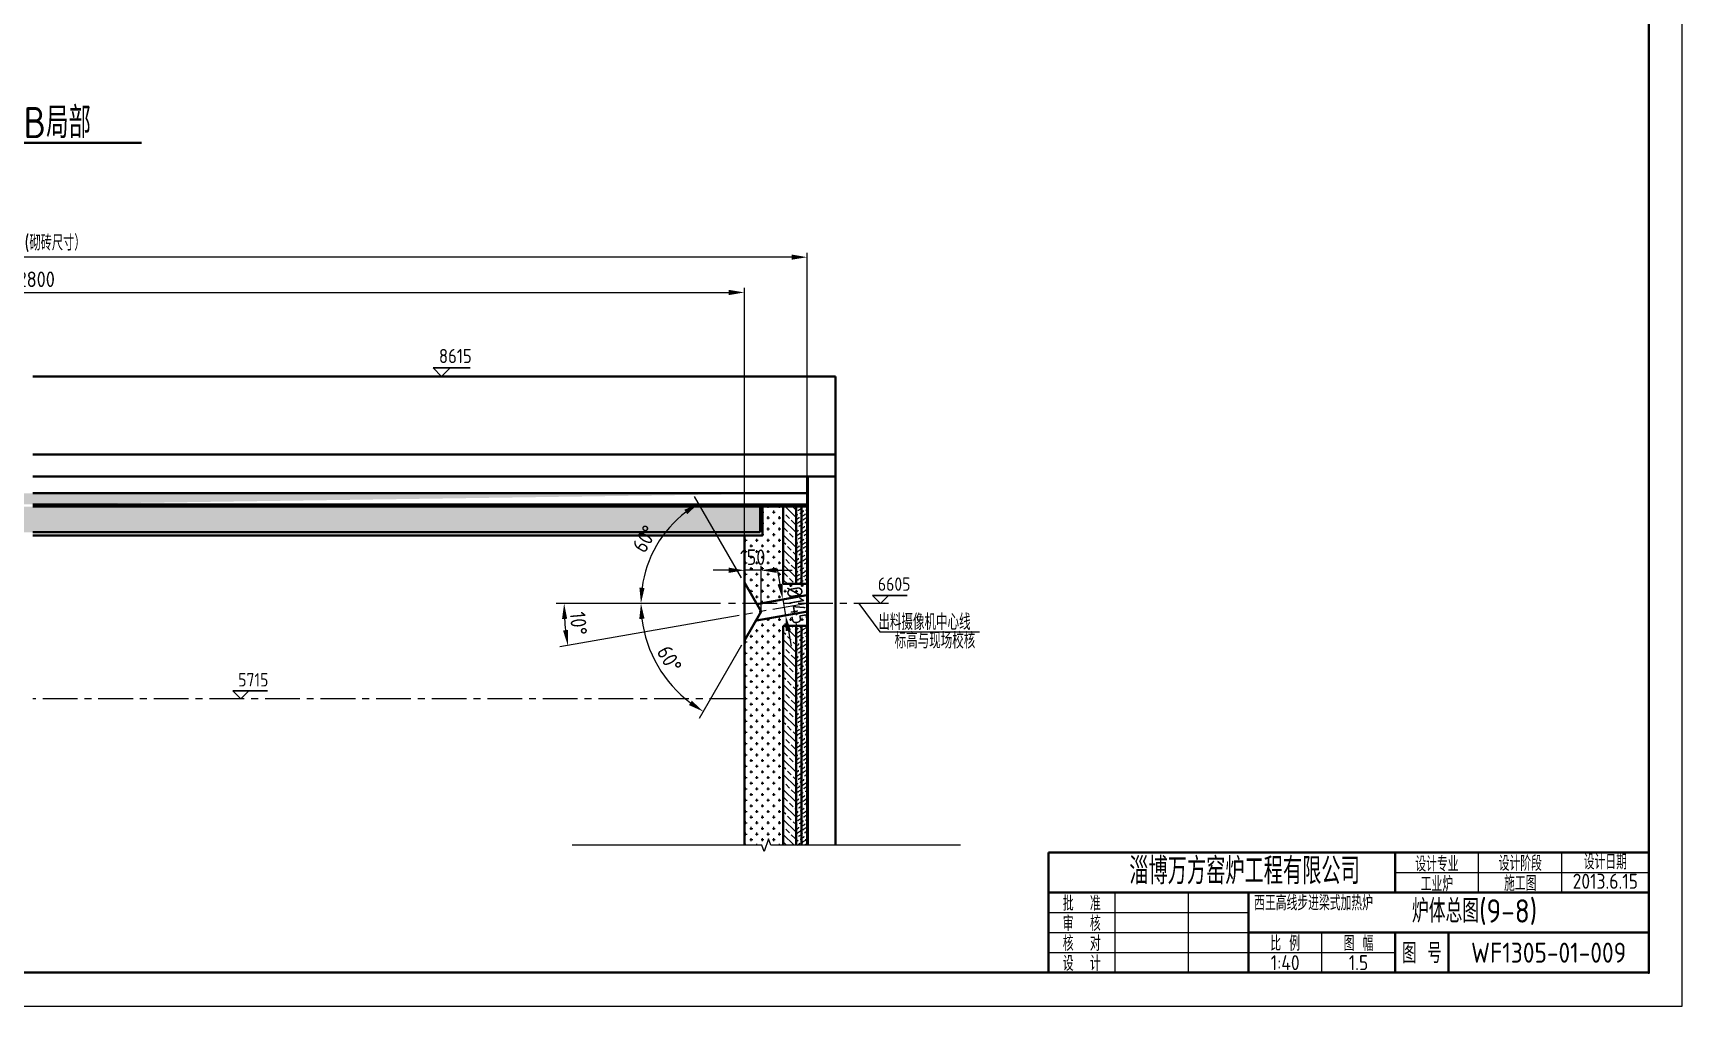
# Model space of a CAD drawing. Header units: millimetres. Extents: x 52110 to 400893, y -153728 to 31997.
# Drawn here: x 334012 to 348847, y -27099 to -18349 of the extents above; entities that cross this region are included whole.
import ezdxf
from ezdxf.enums import TextEntityAlignment as Align

# ---------------------------------------------------------------- set-up
doc = ezdxf.new("R2010")
doc.units = ezdxf.units.MM
doc.header["$LTSCALE"] = 500
doc.linetypes.add('CENTER', pattern=[2, 1.25, -0.25, 0.25, -0.25])
for name, color, linetype, lineweight in [('BIAOZHU', 3, 'Continuous', 25), ('SHI', 7, 'Continuous', 40), ('WEN', 3, 'Continuous', 20), ('XI', 2, 'Continuous', 20), ('ZHONG', 1, 'CENTER', 20)]:
    doc.layers.add(name, color=color, linetype=linetype, lineweight=lineweight)
doc.styles.add('GB', font='gbenor.shx', dxfattribs={"bigfont": 'gbcbig.shx'})
doc.dimstyles.new('ISO-25', dxfattribs={"dimscale": 40, "dimtxt": 3.5, "dimasz": 3.5, "dimexe": 1.8, "dimexo": 1.25, "dimgap": 1.3, "dimtad": 1, "dimdsep": 46, "dimtxsty": 'GB', "dimcen": 0, "dimclrd": 3, "dimclre": 3, "dimclrt": 256, "dimadec": 0, "dimazin": 0, "dimtfac": 1, "dimtix": 1, "dimtmove": 0, "dimatfit": 3, "dimldrblk": 'DOTSMALL', "dimfxl": 0, "dimlwd": 20, "dimlwe": 20, "dimarcsym": 0})
doc.dimstyles.new('ISO-25$0', dxfattribs={"dimscale": 40, "dimtxt": 3.5, "dimasz": 3.5, "dimexe": 1, "dimexo": 0.2, "dimgap": 1.2, "dimtad": 1, "dimtoh": 1, "dimdec": 1, "dimzin": 9, "dimdsep": 46, "dimtxsty": 'GB', "dimcen": 0, "dimclrd": 3, "dimclre": 3, "dimclrt": 256, "dimadec": 0, "dimazin": 2, "dimtfac": 1, "dimtdec": 1, "dimtix": 1, "dimtmove": 0, "dimatfit": 3, "dimldrblk": 'DOTSMALL', "dimfxl": 0, "dimlwd": -1, "dimlwe": 20, "dimarcsym": 0})
pattern_1 = [(30, (0, 0), (-15.875, 27.4963066), [31.75, -31.75]), (75, (27.496, 15.875), (-15.8750069, 27.4963184), [7.9375, -29.0263, 7.9375, -44.9013])]

# ---------------------------------------------------------------- blocks, each defined once
blk = doc.blocks.new('正标高')
at = {"layer": 'BIAOZHU'}
for p, q in [((-2.4, 2.4), (8, 2.4)), ((-2.4, 2.4), (0, 0)), ((2.4, 2.4), (0, 0))]:
    blk.add_line(p, q, dxfattribs=at)
at = {"layer": 'BIAOZHU', "style": 'GB', "flags": 10}
blk.add_attdef('+', (-3.12, 3.76), '', height=4, dxfattribs=at)
at = {"layer": 'BIAOZHU', "style": 'GB'}
blk.add_attdef('1000', (-0.7624, 3.76), '', height=4, dxfattribs=at)
blk = doc.blocks.new('*D521')
at = {"layer": 'Defpoints', "color": 0}
for p in [(340412, -20682), (327612, -22963), (340412, -22963)]:
    blk.add_point(p, dxfattribs=at)
at = {"layer": 'WEN', "color": 3, "linetype": 'ByBlock', "lineweight": 20}
for p, q in [((327612, -22955), (327612, -20642)), ((340412, -22955), (340412, -20642))]:
    blk.add_line(p, q, dxfattribs=at)
at = {"layer": 'WEN', "color": 3, "linetype": 'ByBlock'}
blk.add_line((327752, -20682), (340272, -20682), dxfattribs=at)
at = {"layer": 'WEN', "color": 3}
for points in [[(327752, -20659), (327752, -20706), (327612, -20682)], [(340272, -20659), (340272, -20706), (340412, -20682)]]:
    blk.add_solid(points, dxfattribs=at)
at = {"layer": 'WEN', "insert": (334012, -20564), "char_height": 140, "attachment_point": 5, "style": 'GB'}
blk.add_mtext('12800', dxfattribs=at)
blk = doc.blocks.new('_DotSmall')
at = {"color": 0, "linetype": 'ByBlock', "const_width": 0.5}
blk.add_lwpolyline([(-0.0625, 0, 1), (0.0625, 0, 1)], format="xyb", close=True, dxfattribs=at)
blk = doc.blocks.new('*D522')
at = {"layer": 'Defpoints', "color": 0}
for p in [(327047, -20365), (327047, -22608), (340977, -22608)]:
    blk.add_point(p, dxfattribs=at)
at = {"layer": 'WEN', "color": 3, "linetype": 'ByBlock', "lineweight": 20}
for p, q in [((327047, -22600), (327047, -20325)), ((340977, -22600), (340977, -20325))]:
    blk.add_line(p, q, dxfattribs=at)
at = {"layer": 'WEN', "color": 3, "linetype": 'ByBlock'}
blk.add_line((340837, -20365), (327187, -20365), dxfattribs=at)
at = {"layer": 'WEN', "color": 3}
for points in [[(327187, -20341), (327187, -20388), (327047, -20365)], [(340837, -20341), (340837, -20388), (340977, -20365)]]:
    blk.add_solid(points, dxfattribs=at)
at = {"layer": 'WEN', "insert": (334012, -20242), "char_height": 140, "attachment_point": 5, "style": 'GB'}
blk.add_mtext('13930(砌砖尺寸）', dxfattribs=at)
blk = doc.blocks.new('*D523')
at = {"layer": 'Defpoints', "color": 0}
for p in [(340412, -23181), (340412, -23534), (340562, -23567)]:
    blk.add_point(p, dxfattribs=at)
at = {"layer": 'WEN', "color": 3, "linetype": 'ByBlock', "lineweight": 20}
for p, q in [((340412, -23526), (340412, -23141)), ((340562, -23559), (340562, -23141))]:
    blk.add_line(p, q, dxfattribs=at)
at = {"layer": 'WEN', "color": 3, "linetype": 'ByBlock'}
for p, q in [((340272, -23181), (340132, -23181)), ((340562, -23181), (340412, -23181)), ((340702, -23181), (340842, -23181))]:
    blk.add_line(p, q, dxfattribs=at)
at = {"layer": 'WEN', "color": 3}
for points in [[(340272, -23157), (340272, -23204), (340412, -23181)], [(340702, -23157), (340702, -23204), (340562, -23181)]]:
    blk.add_solid(points, dxfattribs=at)
at = {"layer": 'WEN', "insert": (340487, -23063), "char_height": 140, "attachment_point": 5, "style": 'GB'}
blk.add_mtext('150', dxfattribs=at)
blk = doc.blocks.new('*D526')
at = {"layer": 'Defpoints', "color": 0}
for p in [(340758, -23443), (340783, -23586), (340783, -23586)]:
    blk.add_point(p, dxfattribs=at)
at = {"layer": 'WEN', "color": 3, "linetype": 'ByBlock'}
for p, q in [((340734, -23305), (340709, -23167)), ((340758, -23443), (340783, -23586)), ((340808, -23724), (340832, -23862))]:
    blk.add_line(p, q, dxfattribs=at)
at = {"layer": 'WEN', "color": 3, "linetype": 'ByBlock', "lineweight": 20}
for p, q in [((340766, -23442), (340798, -23436)), ((340791, -23585), (340823, -23579))]:
    blk.add_line(p, q, dxfattribs=at)
at = {"layer": 'WEN', "color": 3}
for points in [[(340757, -23301), (340711, -23309), (340758, -23443)], [(340831, -23720), (340785, -23728), (340783, -23586)]]:
    blk.add_solid(points, dxfattribs=at)
at = {"layer": 'WEN', "insert": (340887, -23494), "char_height": 140, "attachment_point": 5, "rotation": 280, "style": 'GB'}
blk.add_mtext('%%c145', dxfattribs=at)
blk = doc.blocks.new('*D540')
at = {"layer": 'Defpoints', "color": 0}
for p in [(340247, -23478), (340562, -23551), (341708, -23478), (339549, -23862), (340412, -23811)]:
    blk.add_point(p, dxfattribs=at)
at = {"layer": 'WEN', "color": 3, "linetype": 'ByBlock', "lineweight": 20}
for p, q in [((340197, -23478), (339410, -23478)), ((340387, -23854), (340007, -24513))]:
    blk.add_line(p, q, dxfattribs=at)
blk.add_arc((340605, -23478), 1123, 187.1476, 232.8524, dxfattribs=at)
at = {"layer": 'WEN', "color": 3}
for points in [[(339467, -23619), (339514, -23616), (339482, -23478)], [(339940, -24354), (339914, -24393), (340043, -24451)]]:
    blk.add_solid(points, dxfattribs=at)
at = {"layer": 'WEN', "insert": (339738, -23979), "char_height": 140, "attachment_point": 5, "rotation": 300, "style": 'GB'}
blk.add_mtext('60°', dxfattribs=at)
blk = doc.blocks.new('*D541')
at = {"layer": 'Defpoints', "color": 0}
for p in [(340247, -23478), (340416, -23577), (340977, -23478), (341708, -23478), (338794, -23605)]:
    blk.add_point(p, dxfattribs=at)
at = {"layer": 'WEN', "color": 3, "linetype": 'ByBlock', "lineweight": 20}
for p, q in [((340197, -23478), (338719, -23478)), ((340366, -23586), (338753, -23870))]:
    blk.add_line(p, q, dxfattribs=at)
blk.add_arc((340977, -23478), 2187, 183.6685, 186.3315, dxfattribs=at)
at = {"layer": 'WEN', "color": 3}
for points in [[(338772, -23619), (338818, -23617), (338791, -23478)], [(338827, -23716), (338781, -23723), (338824, -23858)]]:
    blk.add_solid(points, dxfattribs=at)
at = {"layer": 'WEN', "insert": (338920, -23658), "char_height": 140, "attachment_point": 5, "rotation": 275, "style": 'GB'}
blk.add_mtext('10°', dxfattribs=at)
blk = doc.blocks.new('*D542')
at = {"layer": 'Defpoints', "color": 0}
for p in [(339725, -22811), (340412, -23291), (340247, -23478), (340562, -23551), (341708, -23478)]:
    blk.add_point(p, dxfattribs=at)
at = {"layer": 'WEN', "color": 3, "linetype": 'ByBlock', "lineweight": 20}
for p, q in [((340387, -23248), (339965, -22516)), ((340197, -23478), (339410, -23478))]:
    blk.add_line(p, q, dxfattribs=at)
blk.add_arc((340520, -23478), 1038, 127.73, 172.27, dxfattribs=at)
at = {"layer": 'WEN', "color": 3}
for points in [[(339872, -22637), (339898, -22676), (340001, -22579)], [(339514, -23340), (339468, -23337), (339482, -23478)]]:
    blk.add_solid(points, dxfattribs=at)
at = {"layer": 'WEN', "insert": (339515, -22898), "char_height": 140, "attachment_point": 5, "rotation": 60, "style": 'GB'}
blk.add_mtext('60°', dxfattribs=at)

msp = doc.modelspace()

# ---------------------------------------------------------------- hatches: boundary and pattern name
at = {"layer": 'WEN'}
h = msp.add_hatch(dxfattribs=at)
h.set_pattern_fill('ANSI33', color=256, scale=15, angle=90, style=0)
h.paths.add_polyline_path([(327262.4915, -15903.51576), (327147.4915, -15903.51576), (327147.4915, -16375.08698), (327262.4915, -16375.08698)])
h.paths.add_polyline_path([(327262.4915, -15070.08698), (327147.4915, -15070.08698), (327147.4915, -15525.89172), (327262.4915, -15525.89172)])
h.paths.add_polyline_path([(327262.4915, -17085.08698), (327147.4915, -17085.08698), (327147.4915, -18114.23991), (327262.4915, -18114.23991)])
h.paths.add_polyline_path([(327187.57526, -17323.84243), (327472.40775, -17323.84243), (327472.40775, -17138.77372), (327187.57526, -17138.77372)], flags=9)
h.paths.add_polyline_path([(329184.6573, -15265.13291), (329184.6573, -14985.04105), (329004.77887, -14985.04105), (329004.77887, -15265.13291)], flags=9)
h.paths.add_polyline_path([(330301.53389, -13805.15334), (330603.88834, -13805.15334), (330603.88834, -13647.34482), (330301.53389, -13647.34482)], flags=9)
h.paths.add_polyline_path([(330241.72545, -13774.43365), (330305.72545, -13774.43365), (330305.72545, -13710.43365), (330241.72545, -13710.43365)], flags=9)
h.paths.add_polyline_path([(332111.99214, -16709.958), (332393.20535, -16709.958), (332393.20535, -16568.74479), (332111.99214, -16568.74479)], flags=9)
h.paths.add_polyline_path([(332054.79968, -16682.28033), (332114.79968, -16682.28033), (332114.79968, -16622.28033), (332054.79968, -16622.28033)], flags=9)
h.paths.add_polyline_path([(333802.44557, -13125.56001), (334222.53743, -13125.56001), (334222.53743, -12944.65778), (333802.44557, -12944.65778)], flags=9)
h.paths.add_polyline_path([(333548.07632, -12813.8259), (334476.90668, -12813.8259), (334476.90668, -12603.31119), (333548.07632, -12603.31119)], flags=9)
h.paths.add_polyline_path([(326350.03086, -15611.0867), (326639.47241, -15611.0867), (326639.47241, -15463.14121), (326350.03086, -15463.14121)], flags=9)
h.paths.add_polyline_path([(326299.9447, -15582.28698), (326359.9447, -15582.28698), (326359.9447, -15522.28698), (326299.9447, -15522.28698)], flags=9)
h.paths.add_polyline_path([(326429.94519, -16639.96465), (326731.1584, -16639.96465), (326731.1584, -16498.75145), (326429.94519, -16498.75145)], flags=9)
h.paths.add_polyline_path([(326372.75273, -16612.28698), (326432.75273, -16612.28698), (326432.75273, -16552.28698), (326372.75273, -16552.28698)], flags=9)
h.paths.add_polyline_path([(327037.47224, -16594.81591), (327185.49305, -16594.81591), (327185.49305, -16503.56413), (327037.47224, -16503.56413)], flags=9)
h.paths.add_polyline_path([(327883.75098, -16866.66989), (327883.75098, -16593.50407), (327702.98162, -16593.50407), (327702.98162, -16866.66989)], flags=9)
h.paths.add_polyline_path([(326600.9926, -17163.46624), (326600.9926, -16906.70771), (326425.90073, -16906.70771), (326425.90073, -17163.46624)], flags=9)
h.paths.add_polyline_path([(328165.79742, -16928.46624), (328165.79742, -16531.70771), (327985.919, -16531.70771), (327985.919, -16928.46624)], flags=9)
h.paths.add_polyline_path([(326164.92699, -16910.96624), (326164.92699, -16549.20771), (325985.04856, -16549.20771), (325985.04856, -16910.96624)], flags=9)
h.paths.add_polyline_path([(333548.07632, -20351.78355), (334476.90668, -20351.78355), (334476.90668, -20141.26884), (333548.07632, -20141.26884)], flags=9)
h.paths.add_polyline_path([(323336.53687, -15897.91464), (323593.2954, -15897.91464), (323593.2954, -15718.03622), (323336.53687, -15718.03622)], flags=9)
h.paths.add_polyline_path([(323114.99989, -17381.88386), (323399.83238, -17381.88386), (323399.83238, -17196.81515), (323114.99989, -17196.81515)], flags=9)
h.paths.add_polyline_path([(329048.82368, -15998.14879), (329070.17683, -15754.08109), (328895.75125, -15738.82082), (328874.39809, -15982.88853)], flags=9)
h.paths.add_polyline_path([(328101.19848, -16150.90643), (328295.29102, -16178.18436), (328330.36264, -15928.63681), (328136.2701, -15901.35888)], flags=9)
h.paths.add_polyline_path([(326512.39567, -15891.72699), (326706.48821, -15919.00491), (326741.55983, -15669.45736), (326547.46729, -15642.17943)], flags=9)
h.paths.add_polyline_path([(326916.11403, -16538.49404), (326916.11403, -16246.67992), (326731.04532, -16246.67992), (326731.04532, -16538.49404)], flags=9)
h.paths.add_polyline_path([(324283.9138, -16893.42031), (324283.9138, -16566.75365), (324103.01157, -16566.75365), (324103.01157, -16893.42031)], flags=9)
h.paths.add_polyline_path([(327983.30936, -15264.83138), (328120.96684, -15503.26113), (328277.09576, -15413.12005), (328139.43828, -15174.6903)], flags=9)
h.paths.add_polyline_path([(327931.9118, -16154.45198), (328069.56928, -15916.02223), (327913.44036, -15825.88116), (327775.78288, -16064.31091)], flags=9)
h.paths.add_polyline_path([(322545.01322, -16919.16989), (322545.01322, -16541.00407), (322365.18073, -16541.00407), (322365.18073, -16919.16989)], flags=9)
h.paths.add_polyline_path([(322890.20236, -15679.60413), (323124.42608, -15679.60413), (323124.42608, -15469.95707), (322890.20236, -15469.95707)], flags=9)
h.paths.add_polyline_path([(324341.82268, -22807.93309), (324782.76385, -22807.93309), (324782.76385, -22430.99191), (324341.82268, -22430.99191)], flags=9)
h.paths.add_polyline_path([(328517.27181, -23852.15571), (328741.27181, -23852.15571), (328741.27181, -23564.15571), (328517.27181, -23564.15571)], flags=9)
h.paths.add_polyline_path([(343832.47439, -15254.39188), (344252.08223, -15254.39188), (344252.08223, -14877.4507), (343832.47439, -14877.4507)], flags=9)
h.paths.add_polyline_path([(338613.29946, -16385.30824), (338815.96613, -16385.30824), (338815.96613, -16097.30824), (338613.29946, -16097.30824)], flags=9)
h.paths.add_polyline_path([(322901.19078, -15436.91611), (323219.19078, -15436.91611), (323219.19078, -15274.91611), (322901.19078, -15274.91611)], flags=9)
h.paths.add_polyline_path([(346946.53232, -26725.90639), (348348.45069, -26725.90639), (348348.45069, -26512.36834), (346946.53232, -26512.36834)], flags=9)
h.paths.add_polyline_path([(347855.84389, -26060.60864), (348459.13911, -26060.60864), (348459.13911, -25893.27307), (347855.84389, -25893.27307)], flags=9)
h.paths.add_polyline_path([(326005.80331, -25211.88112), (326634.0386, -25211.88112), (326634.0386, -24834.93995), (326005.80331, -24834.93995)], flags=9)
h.paths.add_polyline_path([(341735.78376, -23928.63141), (342525.93082, -23928.63141), (342525.93082, -23711.83729), (341735.78376, -23711.83729)], flags=9)
h.paths.add_polyline_path([(333532.90151, -19347.2982), (334562.65641, -19347.2982), (334562.65641, -18930.38643), (333532.90151, -18930.38643)], flags=9)
h.paths.add_polyline_path([(341606.0499, -23761.28839), (342481.16754, -23761.28839), (342481.16754, -23546.87662), (341606.0499, -23546.87662)], flags=9)
h.paths.add_polyline_path([(347937.4961, -25896.32964), (348377.48691, -25896.32964), (348377.48691, -25697.55206), (347937.4961, -25697.55206)], flags=9)
h.paths.add_polyline_path([(347172.86834, -25907.40942), (347612.11467, -25907.40942), (347612.11467, -25710.86531), (347172.86834, -25710.86531)], flags=9)
h.paths.add_polyline_path([(346420.63489, -25915.53839), (346864.34812, -25915.53839), (346864.34812, -25714.52736), (346420.63489, -25714.52736)], flags=9)
h.paths.add_polyline_path([(345790.04206, -26628.52615), (346084.94095, -26628.52615), (346084.94095, -26429.74858), (345790.04206, -26429.74858)], flags=9)
h.paths.add_polyline_path([(345841.18408, -26788.56979), (346033.79893, -26788.56979), (346033.79893, -26629.70494), (345841.18408, -26629.70494)], flags=9)
h.paths.add_polyline_path([(346309.4034, -26756.12266), (346705.57987, -26756.12266), (346705.57987, -26482.15207), (346309.4034, -26482.15207)], flags=9)
h.paths.add_polyline_path([(346379.27459, -26415.14839), (347562.86867, -26415.14839), (347562.86867, -26102.46457), (346379.27459, -26102.46457)], flags=9)
h.paths.add_polyline_path([(347224.61007, -26086.2927), (347560.37294, -26086.2927), (347560.37294, -25891.98203), (347224.61007, -25891.98203)], flags=9)
h.paths.add_polyline_path([(346472.37661, -26092.1882), (346812.60639, -26092.1882), (346812.60639, -25897.87754), (346472.37661, -25897.87754)], flags=9)
h.paths.add_polyline_path([(344974.73564, -26282.6766), (346101.14189, -26282.6766), (346101.14189, -26079.43211), (344974.73564, -26079.43211)], flags=9)
h.paths.add_polyline_path([(345127.0641, -26626.2927), (345427.91888, -26626.2927), (345427.91888, -26431.98203), (345127.0641, -26431.98203)], flags=9)
h.paths.add_polyline_path([(345139.61255, -26785.1413), (345415.37043, -26785.1413), (345415.37043, -26633.13343), (345139.61255, -26633.13343)], flags=9)
h.paths.add_polyline_path([(343263.52092, -26269.64288), (343631.46209, -26269.64288), (343631.46209, -26068.63185), (343263.52092, -26068.63185)], flags=9)
h.paths.add_polyline_path([(343261.28746, -26629.64288), (343633.69555, -26629.64288), (343633.69555, -26428.63185), (343261.28746, -26428.63185)], flags=9)
h.paths.add_polyline_path([(343264.2654, -26451.87634), (343630.71761, -26451.87634), (343630.71761, -26246.39839), (343264.2654, -26246.39839)], flags=9)
h.paths.add_polyline_path([(343264.2654, -26805.17597), (343630.71761, -26805.17597), (343630.71761, -26613.09876), (343264.2654, -26613.09876)], flags=9)
h.paths.add_polyline_path([(343827.34445, -26080.90207), (346003.2268, -26080.90207), (346003.2268, -25715.60795), (343827.34445, -25715.60795)], flags=9)
h.paths.add_polyline_path([(342299.6359, -16644.42106), (342956.10649, -16644.42106), (342956.10649, -16267.47989), (342299.6359, -16267.47989)], flags=9)
h.paths.add_polyline_path([(325499.05218, -16505.67376), (326289.19924, -16505.67376), (326289.19924, -16288.87964), (325499.05218, -16288.87964)], flags=9)
h.paths.add_polyline_path([(325097.37159, -17211.35227), (325887.51865, -17211.35227), (325887.51865, -16994.55816), (325097.37159, -16994.55816)], flags=9)
h.paths.add_polyline_path([(333532.90151, -11809.34055), (334562.65641, -11809.34055), (334562.65641, -11392.42878), (333532.90151, -11392.42878)], flags=9)
h.paths.add_polyline_path([(325159.88377, -17015.31603), (325946.85436, -17015.31603), (325946.85436, -16798.52191), (325159.88377, -16798.52191)], flags=9)
h.paths.add_polyline_path([(325543.4184, -16340.31603), (326435.21252, -16340.31603), (326435.21252, -16123.52191), (325543.4184, -16123.52191)], flags=9)
h = msp.add_hatch(dxfattribs=at)
h.set_pattern_fill('HEX', color=256, scale=10, style=0)
h.set_pattern_definition([(0, (0, 0), (0, 54.9926), [31.75, -63.5]), (120, (0, 0), (-47.624989, -27.4963), [31.75, -63.5]), (60, (31.75, 0), (-47.624989, 27.4963), [31.75, -63.5])])
edge = h.paths.add_edge_path()
edge.add_line((340977.4915, -22588.04463), (334012.4915, -22588.04463))
edge.add_line((340977.4915, -22488.04463), (334012.4915, -22488.04463))
edge.add_line((327047.4915, -22488.04463), (334012.4915, -22488.04463))
edge.add_line((327047.4915, -22588.04463), (334012.4915, -22588.04463))
h = msp.add_hatch(dxfattribs=at)
h.set_pattern_fill('FLEX', color=256, scale=5, angle=30, style=0)
h.set_pattern_definition(pattern_1)
edge = h.paths.add_edge_path()
edge.add_line((327047.4915, -22608.04463), (334012.4915, -22608.04463))
edge.add_line((327047.4915, -22588.04463), (334012.4915, -22588.04463))
edge.add_line((340977.4915, -22608.04463), (334012.4915, -22608.04463))
edge.add_line((340977.4915, -22588.04463), (334012.4915, -22588.04463))
h = msp.add_hatch(dxfattribs=at)
h.set_pattern_fill('CROSS', color=256, scale=8, style=0)
h.paths.add_polyline_path([(334012.4915, -22608.04463), (327470.4915, -22608.04463), (327470.4915, -22838.04463), (334012.4915, -22838.04463)])
h.paths.add_polyline_path([(340554.4915, -22608.04463), (334012.4915, -22608.04463), (334012.4915, -22838.04463), (340554.4915, -22838.04463)])
h.paths.add_polyline_path([(339532.32669, -23066.62376), (339669.98417, -22828.19401), (339513.85525, -22738.05294), (339376.19777, -22976.48269)], flags=9)
h = msp.add_hatch(dxfattribs=at)
h.set_pattern_fill('CROSS', color=256, scale=8, style=0)
h.paths.add_polyline_path([(340762.4915, -22608.04463), (340574.4915, -22608.04463), (340574.4915, -22868.04463), (340412.4915, -22868.04463), (340412.4915, -23291.4127), (340520.24349, -23478.04463), (340559.98064, -23478.04463), (340977.4915, -23404.4262), (340977.4915, -23303.84937), (340762.4915, -23303.84937)])
h.paths.add_polyline_path([(340762.4915, -23681.47341), (340977.4915, -23681.47341), (340977.4915, -23551.66306), (340515.17049, -23633.18273), (340412.4915, -23811.02795), (340412.4915, -25652.19756), (340569.2349, -25652.19756), (340589.75611, -25708.57911), (340630.79853, -25595.816), (340651.31974, -25652.19756), (340762.4915, -25652.19756)])
h.paths.add_polyline_path([(340751.66464, -23325.86418), (340817.33244, -23698.28481), (340994.43288, -23667.05723), (340928.76507, -23294.63659)], flags=9)
h = msp.add_hatch(dxfattribs=at)
h.set_pattern_fill('ANSI33', color=256, scale=15, angle=90, style=0)
h.paths.add_polyline_path([(340877.4915, -22608.04463), (340762.4915, -22608.04463), (340762.4915, -23303.84937), (340877.4915, -23303.84937)])
h.paths.add_polyline_path([(340877.4915, -23681.47341), (340762.4915, -23681.47341), (340762.4915, -25652.19756), (340877.4915, -25652.19756)])
h = msp.add_hatch(dxfattribs=at)
h.set_pattern_fill('FLEX', color=256, scale=5, angle=30, style=0)
h.set_pattern_definition(pattern_1)
h.paths.add_polyline_path([(340977.4915, -22608.04463), (340927.4915, -22608.04463), (340927.4915, -23303.84937), (340977.4915, -23303.84937)])
h.paths.add_polyline_path([(340927.4915, -22608.04463), (340877.4915, -22608.04463), (340877.4915, -23303.84937), (340927.4915, -23303.84937)])
h = msp.add_hatch(dxfattribs=at)
h.set_pattern_fill('FLEX', color=256, scale=5, angle=30, style=0)
h.set_pattern_definition(pattern_1)
h.paths.add_polyline_path([(340977.4915, -23681.47341), (340927.4915, -23681.47341), (340927.4915, -25652.19756), (340977.4915, -25652.19756)])
h.paths.add_polyline_path([(340927.4915, -23681.47341), (340877.4915, -23681.47341), (340877.4915, -25652.19756), (340927.4915, -25652.19756)])

# ---------------------------------------------------------------- linework, layer by layer
at = {"layer": 'SHI'}
for p, q in [((333113.69715, -19335.50898), (334989.29112, -19335.50898)), ((341232.4915, -21438.04463), (334012.4915, -21438.04463)), ((341232.4915, -22338.04463), (341232.4915, -21438.04463)), ((341232.4915, -22138.04463), (334012.4915, -22138.04463)), ((341232.4915, -22338.04463), (334012.4915, -22338.04463)), ((340977.4915, -22338.04463), (340977.4915, -25652.19756)), ((340982.4915, -22338.04463), (340982.4915, -25652.19756)), ((341232.4915, -22338.04463), (341232.4915, -25652.19756)), ((340977.4915, -22488.04463), (334012.4915, -22488.04463)), ((340977.4915, -22588.04463), (334012.4915, -22588.04463)), ((340977.4915, -22608.04463), (334012.4915, -22608.04463)), ((340554.4915, -22838.04463), (340554.4915, -22608.04463)), ((340574.4915, -22868.04463), (340574.4915, -22608.04463)), ((340762.4915, -22608.04463), (340762.4915, -23303.84937)), ((340877.4915, -22608.04463), (340877.4915, -23303.84937)), ((340927.4915, -22608.04463), (340927.4915, -23303.84937)), ((340554.4915, -22838.04463), (334012.4915, -22838.04463)), ((340574.4915, -22868.04463), (334012.4915, -22868.04463)), ((340412.4915, -22868.04463), (340412.4915, -25652.19756)), ((340562.4915, -23551.22033), (340412.4915, -23291.4127)), ((340974.93642, -23404.87673), (340523.91506, -23484.40396)), ((340977.4915, -23303.84937), (340762.4915, -23303.84937)), ((340562.4915, -23551.22033), (340412.4915, -23811.02795)), ((340980.04658, -23551.21253), (340521.58662, -23632.05139)), ((340762.4915, -23681.47341), (340762.4915, -25652.19756)), ((340762.4915, -23681.47341), (340977.4915, -23681.47341)), ((340877.4915, -23681.47341), (340877.4915, -25652.19756)), ((340927.4915, -23681.47341), (340927.4915, -25652.19756)), ((343147.4915, -25719.13736), (343147.4915, -26799.13736)), ((343147.4915, -25719.13736), (348547.4915, -25719.13736)), ((346267.4915, -26079.13736), (346267.4915, -25719.13736)), ((343147.4915, -26079.13736), (348547.4915, -26079.13736)), ((344947.4915, -26799.13736), (344947.4915, -26079.13736)), ((344947.4915, -26439.13736), (348547.4915, -26439.13736)), ((346267.4915, -26799.13736), (346267.4915, -26439.13736)), ((346747.4915, -26439.13736), (346747.4915, -26799.13736))]:
    msp.add_line(p, q, dxfattribs=at)
msp.add_lwpolyline([(319927.4915, -26799.13736), (348547.4915, -26799.13736), (348547.4915, -9579.13736), (319927.4915, -9579.13736)], close=True, dxfattribs=at)
msp.add_point((348547.4915, -26799.13736), dxfattribs=at)
at = {"layer": 'WEN'}
for p, q in [((341440.77859, -23478.04463), (341632.29838, -23733.89537)), ((341632.29838, -23733.89537), (342527.5006, -23733.89537))]:
    msp.add_line(p, q, dxfattribs=at)
msp.add_lwpolyline([(342356.67039, -25652.19756), (340651.31974, -25652.19756), (340630.79853, -25595.816), (340589.75611, -25708.57911), (340569.2349, -25652.19756), (338863.88425, -25652.19756)], dxfattribs=at)
at = {"layer": 'XI'}
for p, q in [((347017.4915, -26079.13736), (347017.4915, -25719.13736)), ((347767.4915, -26079.13736), (347767.4915, -25719.13736)), ((346267.4915, -25899.13736), (348547.4915, -25899.13736)), ((343747.4915, -26799.13736), (343747.4915, -26079.13736)), ((344407.4915, -26799.13736), (344407.4915, -26079.13736)), ((343147.4915, -26259.13736), (344947.4915, -26259.13736)), ((343147.4915, -26439.13736), (344947.4915, -26439.13736)), ((345607.4915, -26799.13736), (345607.4915, -26439.13736)), ((343147.4915, -26619.13736), (346267.4915, -26619.13736))]:
    msp.add_line(p, q, dxfattribs=at)
msp.add_lwpolyline([(319177.4915, -27099.13736), (348847.4915, -27099.13736), (348847.4915, -9279.13736), (319177.4915, -9279.13736)], close=True, dxfattribs=at)
at = {"layer": 'ZHONG', "color": 1, "ltscale": 0.5}
for p, q in [((341708.17707, -23478.04463), (340246.80594, -23478.04463)), ((340977.4915, -23478.04463), (340415.6069, -23577.12004)), ((340412.4915, -24338.04463), (334012.4915, -24338.04463))]:
    msp.add_line(p, q, dxfattribs=at)

# ---------------------------------------------------------------- block references
at = {"layer": 'SHI'}
ref = msp.add_blockref('正标高', (341636.43831, -23478.04463), dxfattribs=dict(at, xscale=30, yscale=30, zscale=30))
ref.add_attrib('1000', '6605', (341613.56631, -23365.24463), dxfattribs={"layer": 'BIAOZHU', "height": 120, "style": 'GB'})
ref = msp.add_blockref('正标高', (335881.58333, -24338.03798), dxfattribs=dict(at, xscale=30, yscale=30, zscale=30))
ref.add_attrib('1000', '5715', (335858.71133, -24225.23798), dxfattribs={"layer": 'BIAOZHU', "height": 120, "style": 'GB'})
at = {"layer": 'WEN'}
ref = msp.add_blockref('正标高', (337688.75089, -21438.04463), dxfattribs=dict(at, xscale=32, yscale=32, zscale=32))
ref.add_attrib('1000', '8615', (337664.35409, -21317.72463), dxfattribs={"layer": 'BIAOZHU', "height": 128, "style": 'GB'})

# ---------------------------------------------------------------- texts
at = {"layer": 'SHI', "style": 'GB'}
for s, height, p in [('淄博万方窑炉工程有限公司', 240, (343874.9915, -26004.13736)), ('炉体总图(9-8)', 210, (346417.4915, -26349.13736))]:
    msp.add_text(s, height=height, dxfattribs=at).set_placement(p)
at = {"layer": 'WEN', "style": 'GB'}
for s, height, p in [('B-B局部', 280, (334047.77896, -19138.84232)), ('设计专业', 135, (346642.4915, -25815.03287)), ('设计阶段', 135, (347392.4915, -25809.13736)), ('设计日期', 135, (348157.4915, -25796.94085)), ('工业炉', 135, (346642.4915, -25995.03287)), ('施工图', 135, (347392.4915, -25989.13736)), ('2013.6.15', 135, (348157.4915, -25976.94085)), ('批  准', 135, (343447.4915, -26169.13736)), ('审  核', 135, (343447.4915, -26349.13736)), ('核  对', 135, (343447.4915, -26529.13736)), ('比 例', 135, (345277.49149, -26529.13736)), ('图 幅', 135, (345937.4915, -26529.13736)), ('图 号', 180, (346507.49164, -26619.13736)), ('WF1305-01-009', 180, (347647.4915, -26619.13736)), ('设  计', 135, (343447.4915, -26709.13736)), ('1:40', 135, (345277.49149, -26709.13736)), ('1.5', 135, (345937.4915, -26709.13736))]:
    msp.add_text(s, height=height, dxfattribs=at).set_placement(p, align=Align.MIDDLE)
for s, height, p in [('出料摄像机中心线', 144, (341617.96166, -23717.61192)), ('标高与现场校核', 144, (341763.97494, -23884.55788)), ('西王高线步进梁式加热炉', 135, (344998.18692, -26239.8687))]:
    msp.add_text(s, height=height, dxfattribs=at).set_placement(p)

# ---------------------------------------------------------------- dimensions: what is measured, and where the dimension line sits
at = {"layer": 'WEN'}
dim = msp.add_linear_dim(base=(327047.4915, -20364.78355), p1=(340977.4915, -22608.04463), p2=(327047.4915, -22608.04463), angle=180, text='<>(砌砖尺寸）', dimstyle='ISO-25$0', override={"dimatfit": 0, "dimfxl": 1.8}, dxfattribs=at)
dim.commit()
dim.dimension.update_dxf_attribs({"geometry": '*D522', "text_midpoint": (334012.4915, -20242.17939)})
for base, p1, p2, picture, middle in [((340412.4915, -20682.30506), (327612.4915, -22963.28229), (340412.4915, -22963.28229), '*D521', (334012.4915, -20564.30506)), ((340412.4915, -23180.75206), (340562.4915, -23567.41188), (340412.4915, -23533.69159), '*D523', (340487.4915, -23062.75206))]:
    dim = msp.add_linear_dim(base=base, p1=p1, p2=p2, angle=180, dimstyle='ISO-25$0', override={"dimatfit": 0, "dimfxl": 1.8}, dxfattribs=at)
    dim.commit()
    dim.dimension.update_dxf_attribs({"geometry": picture, "text_midpoint": middle})
for base, line1, line2, picture, middle in [((339724.71854, -22810.51993), ((341708.17707, -23478.04463), (340246.80594, -23478.04463)), ((340562.4915, -23551.22033), (340412.4915, -23291.4127)), '*D542', (339515.2348, -22897.80259)), ((338794.23235, -23605.20499), ((340977.4915, -23478.04463), (340415.6069, -23577.12004)), ((341708.17707, -23478.04463), (340246.80594, -23478.04463)), '*D541', (338920.39016, -23658.01768)), ((339549.4834, -23862.12644), ((341708.17707, -23478.04463), (340246.80594, -23478.04463)), ((340562.4915, -23551.22033), (340412.4915, -23811.02795)), '*D540', (339737.86532, -23978.53468))]:
    dim = msp.add_angular_dim_2l(base=base, line1=line1, line2=line2, dimstyle='ISO-25', override={"dimatfit": 0, "dimfxl": 1.25}, dxfattribs=at)
    dim.commit()
    dim.dimension.update_dxf_attribs({"geometry": picture, "text_midpoint": middle})
dim = msp.add_aligned_dim(p1=(340758.12091, -23443.10715), p2=(340783.2999, -23585.90428), distance=0, text='%%c<>', dimstyle='ISO-25$0', override={"dimatfit": 0, "dimfxl": 1.25}, dxfattribs=at)
dim.commit()
dim.dimension.update_dxf_attribs({"geometry": '*D526', "text_midpoint": (340886.91772, -23494.01523)})

doc.saveas('drawing.dxf')
